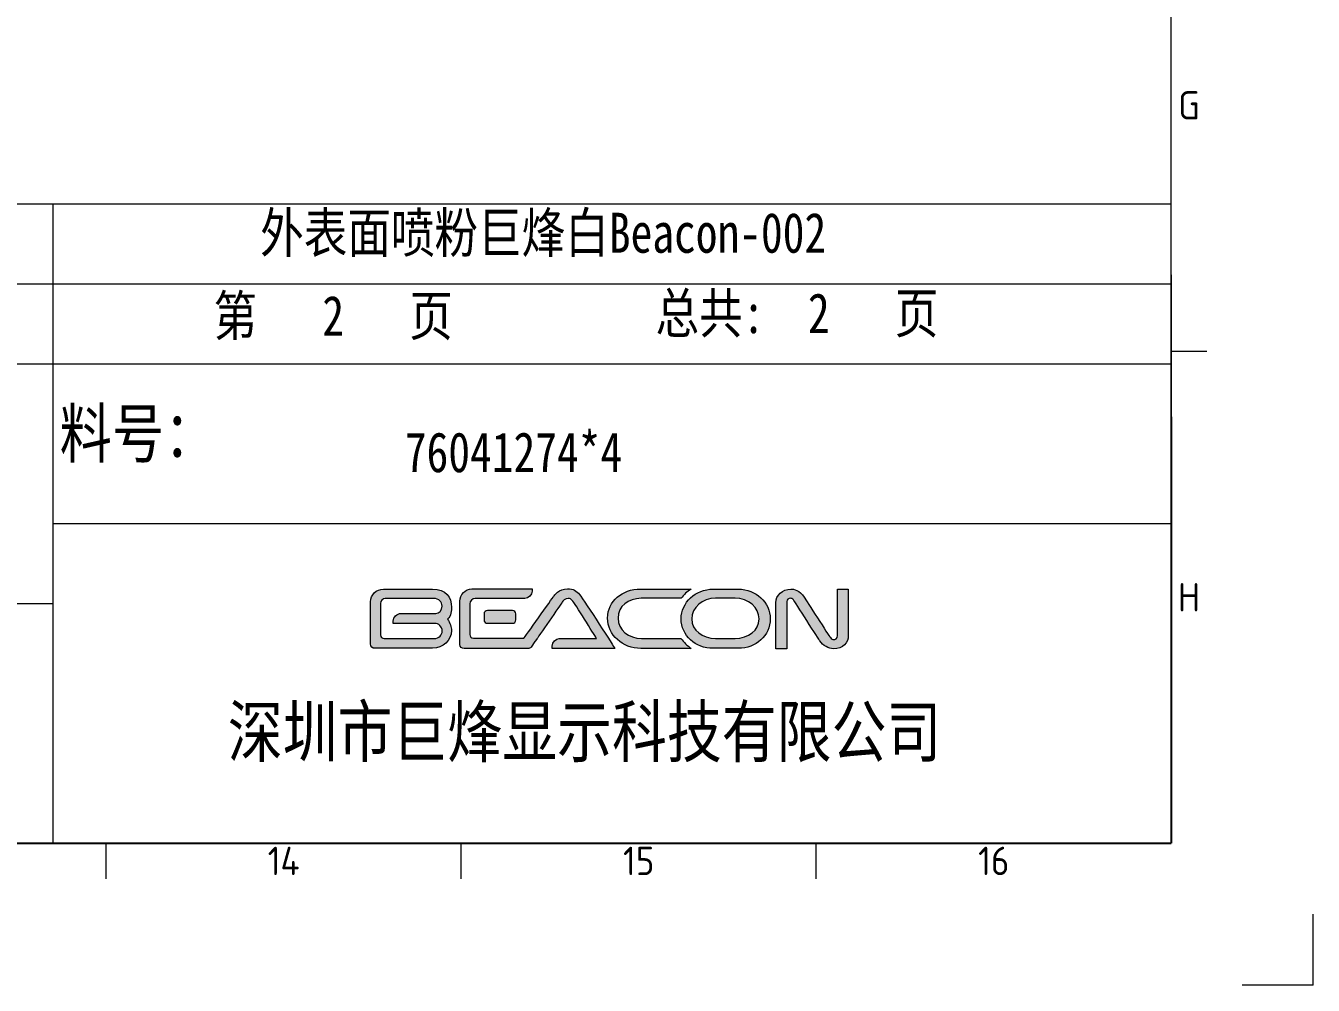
# Model space of a CAD drawing. Header units: inches. Extents: x 15988 to 16924, y -985 to -323.
# Drawn here: x 16722.3 to 16924.3, y -984.9 to -834.4 of the extents above; entities that cross this region are included whole.
import ezdxf
from ezdxf.enums import TextEntityAlignment as Align

# ---------------------------------------------------------------- set-up
doc = ezdxf.new("R2010")
doc.units = ezdxf.units.IN
doc.header["$MEASUREMENT"] = 0
doc.layers.add('DIM', color=1, linetype='Continuous', lineweight=5)
for name, color, linetype in [('图框', 7, 'Continuous'), ('明细栏', 4, 'Continuous'), ('注释', 5, 'Continuous')]:
    doc.layers.add(name, color=color, linetype=linetype)
doc.styles.add('ISO Proportional', font='isocp.shx')
doc.styles.add('图框', font='complex.shx', dxfattribs={"width": 0.8})
doc.styles.add('汉字专用', font='', dxfattribs={"width": 0.8})
doc.styles.get('汉字专用').set_extended_font_data('SimSun')

# ---------------------------------------------------------------- blocks, each defined once
blk = doc.blocks.new('A$C168412EF')
at = {"layer": 'DIM'}
h = blk.add_hatch(color=0, dxfattribs=at)
edge = h.paths.add_edge_path(flags=16)
edge.add_spline(control_points=[(826.733, 301.068), (826.733, 301.068), (823.74, 301.068), (823.74, 301.068), (823.627, 301.068), (823.522, 301.165), (823.522, 301.292), (823.522, 301.292), (823.522, 303.183), (823.522, 303.183), (823.522, 303.331), (823.674, 303.482), (823.814, 303.482), (823.814, 303.482), (826.733, 303.482), (826.733, 303.482), (827.048, 303.482), (827.234, 303.261), (827.234, 303.021), (827.234, 302.771), (827.034, 302.582), (826.852, 302.582), (826.852, 302.582), (824.768, 302.582), (824.768, 302.582), (824.512, 302.582), (824.305, 302.376), (824.298, 302.119), (824.298, 302.119), (824.297, 302.119), (824.297, 302.119), (824.297, 302.119), (824.297, 301.984), (824.297, 301.984), (824.297, 301.984), (826.784, 301.984), (826.784, 301.984), (827.036, 301.984), (827.24, 301.78), (827.24, 301.528), (827.24, 301.284), (827.066, 301.068), (826.733, 301.068)], knot_values=[0, 0, 0, 0, 1, 1, 1, 2, 2, 2, 3, 3, 3, 4, 4, 4, 5, 5, 5, 6, 6, 6, 7, 7, 7, 8, 8, 8, 9, 9, 9, 10, 10, 10, 11, 11, 11, 12, 12, 12, 13, 13, 13, 14, 14, 14, 14], degree=3, periodic=0)
edge = h.paths.add_edge_path()
edge.add_spline(control_points=[(827.799, 302.95), (827.799, 303.545), (827.466, 304.047), (826.663, 304.047), (826.663, 304.047), (823.699, 304.047), (823.699, 304.047), (823.271, 304.047), (822.934, 303.695), (822.924, 303.283), (822.924, 303.283), (822.923, 300.99), (822.923, 300.745), (822.923, 300.57), (823.06, 300.483), (823.189, 300.483), (823.282, 300.483), (826.663, 300.483), (826.663, 300.483), (827.28, 300.483), (827.799, 300.959), (827.799, 301.554), (827.799, 301.758), (827.728, 302.021), (827.561, 302.235), (827.799, 302.425), (827.799, 302.776), (827.799, 302.95)], knot_values=[0, 0, 0, 0, 1, 1, 1, 2, 2, 2, 3, 3, 3, 4, 4, 4, 5, 5, 5, 6, 6, 6, 7, 7, 7, 8, 8, 8, 9, 9, 9, 9], degree=3, periodic=0)
h = blk.add_hatch(color=0, dxfattribs=at)
edge = h.paths.add_edge_path()
edge.add_spline(control_points=[(834.79, 304.068), (834.262, 304.068), (833.983, 303.656), (833.946, 303.604), (833.91, 303.552), (832.159, 301.087), (832.159, 301.087), (832.159, 301.087), (829.118, 301.087), (829.118, 301.087), (828.992, 301.087), (828.899, 301.198), (828.897, 301.316), (828.897, 301.316), (828.898, 303.151), (828.898, 303.151), (828.898, 303.335), (829.051, 303.488), (829.23, 303.488), (829.23, 303.488), (832.206, 303.488), (832.206, 303.488), (832.445, 303.488), (832.639, 303.686), (832.646, 303.928), (832.646, 303.928), (832.646, 304.053), (832.646, 304.053), (832.646, 304.053), (829.027, 304.053), (829.027, 304.053), (828.628, 304.053), (828.307, 303.713), (828.297, 303.311), (828.297, 303.311), (828.297, 300.717), (828.297, 300.703), (828.297, 300.566), (828.425, 300.473), (828.555, 300.473), (828.555, 300.473), (832.447, 300.473), (832.447, 300.473), (832.611, 300.486), (832.618, 300.626), (832.928, 301.029), (832.928, 301.029), (834.418, 303.195), (834.462, 303.257), (834.502, 303.314), (834.648, 303.488), (834.816, 303.488), (834.93, 303.488), (835.012, 303.441), (835.093, 303.329), (835.385, 302.921), (836.527, 301.075), (836.527, 301.075), (836.527, 301.075), (834.273, 301.075), (834.273, 301.075), (834.09, 301.075), (833.852, 300.867), (833.852, 300.61), (833.852, 300.61), (833.852, 300.473), (833.852, 300.473), (833.852, 300.473), (837.632, 300.473), (837.632, 300.473), (837.632, 300.473), (835.828, 303.317), (835.503, 303.717), (835.333, 303.928), (835.119, 304.068), (834.79, 304.068)], knot_values=[0, 0, 0, 0, 1, 1, 1, 2, 2, 2, 3, 3, 3, 4, 4, 4, 5, 5, 5, 6, 6, 6, 7, 7, 7, 8, 8, 8, 9, 9, 9, 10, 10, 10, 11, 11, 11, 12, 12, 12, 13, 13, 13, 14, 14, 14, 15, 15, 15, 16, 16, 16, 17, 17, 17, 18, 18, 18, 19, 19, 19, 20, 20, 20, 21, 21, 21, 22, 22, 22, 23, 23, 23, 24, 24, 24, 25, 25, 25, 25], degree=3, periodic=0)
h = blk.add_hatch(color=0, dxfattribs=at)
edge = h.paths.add_edge_path()
edge.add_spline(control_points=[(841.612, 301.079), (841.612, 301.079), (839.229, 301.079), (839.229, 301.079), (838.457, 301.079), (837.827, 301.584), (837.827, 302.304), (837.827, 303.024), (838.435, 303.491), (839.207, 303.491), (839.207, 303.491), (841.616, 303.491), (841.616, 303.491), (841.778, 303.705), (841.981, 303.894), (842.216, 304.047), (842.216, 304.047), (839.169, 304.047), (839.169, 304.047), (838.077, 304.047), (837.194, 303.323), (837.194, 302.304), (837.194, 301.286), (838.102, 300.476), (839.194, 300.476), (839.194, 300.476), (842.229, 300.476), (842.229, 300.476), (841.994, 300.629), (841.775, 300.864), (841.612, 301.079)], knot_values=[0, 0, 0, 0, 1, 1, 1, 2, 2, 2, 3, 3, 3, 4, 4, 4, 5, 5, 5, 6, 6, 6, 7, 7, 7, 8, 8, 8, 9, 9, 9, 10, 10, 10, 10], degree=3, periodic=0)
edge = h.paths.add_edge_path()
edge.add_spline(control_points=[(851.024, 304.047), (851.024, 304.047), (851.024, 301.249), (851.024, 301.249), (851.024, 301.04), (850.91, 301.013), (850.796, 301.013), (850.751, 301.013), (850.678, 301.035), (850.602, 301.124), (850.526, 301.212), (849.139, 303.386), (849.032, 303.552), (848.746, 303.993), (848.423, 304.047), (848.216, 304.047), (847.723, 304.047), (847.32, 303.674), (847.32, 303.229), (847.32, 303.229), (847.32, 300.45), (847.32, 300.45), (847.32, 300.45), (847.979, 300.45), (847.979, 300.45), (847.979, 300.45), (847.979, 303.296), (847.979, 303.296), (847.979, 303.433), (848.095, 303.491), (848.204, 303.491), (848.244, 303.491), (848.325, 303.476), (848.378, 303.398), (848.41, 303.351), (849.97, 300.934), (849.97, 300.934), (850.152, 300.646), (850.508, 300.457), (850.788, 300.457), (851.37, 300.457), (851.683, 300.811), (851.683, 301.257), (851.683, 301.257), (851.683, 304.047), (851.683, 304.047), (851.683, 304.047), (851.024, 304.047), (851.024, 304.047)], knot_values=[0, 0, 0, 0, 1, 1, 1, 2, 2, 2, 3, 3, 3, 4, 4, 4, 5, 5, 5, 6, 6, 6, 7, 7, 7, 8, 8, 8, 9, 9, 9, 10, 10, 10, 11, 11, 11, 12, 12, 12, 13, 13, 13, 14, 14, 14, 15, 15, 15, 16, 16, 16, 16], degree=3, periodic=0)
edge = h.paths.add_edge_path(flags=16)
edge.add_spline(control_points=[(844.874, 301.079), (844.874, 301.079), (843.695, 301.079), (843.695, 301.079), (842.902, 301.079), (842.256, 301.561), (842.256, 302.25), (842.256, 302.939), (842.902, 303.501), (843.695, 303.501), (843.695, 303.501), (844.874, 303.501), (844.874, 303.501), (845.667, 303.501), (846.313, 302.939), (846.313, 302.25), (846.313, 301.561), (845.667, 301.079), (844.874, 301.079)], knot_values=[0, 0, 0, 0, 1, 1, 1, 2, 2, 2, 3, 3, 3, 4, 4, 4, 5, 5, 5, 6, 6, 6, 6], degree=3, periodic=0)
edge = h.paths.add_edge_path()
edge.add_spline(control_points=[(845.058, 304.047), (845.058, 304.047), (843.549, 304.047), (843.549, 304.047), (842.486, 304.047), (841.622, 303.241), (841.622, 302.25), (841.622, 301.26), (842.486, 300.483), (843.549, 300.483), (843.549, 300.483), (845.058, 300.483), (845.058, 300.483), (846.12, 300.483), (846.985, 301.26), (846.985, 302.25), (846.985, 303.241), (846.12, 304.047), (845.058, 304.047)], knot_values=[0, 0, 0, 0, 1, 1, 1, 2, 2, 2, 3, 3, 3, 4, 4, 4, 5, 5, 5, 6, 6, 6, 6], degree=3, periodic=0)
h = blk.add_hatch(color=4, dxfattribs=at)
edge = h.paths.add_edge_path()
edge.add_spline(control_points=[(831.669, 302.189), (831.669, 302.077), (831.579, 301.987), (831.467, 301.987), (831.467, 301.987), (829.96, 301.987), (829.96, 301.987), (829.848, 301.987), (829.758, 302.077), (829.758, 302.189), (829.758, 302.189), (829.758, 302.552), (829.758, 302.552), (829.758, 302.663), (829.848, 302.754), (829.96, 302.754), (829.96, 302.754), (831.467, 302.754), (831.467, 302.754), (831.579, 302.754), (831.669, 302.663), (831.669, 302.552), (831.669, 302.552), (831.669, 302.189), (831.669, 302.189)], knot_values=[0, 0, 0, 0, 1, 1, 1, 2, 2, 2, 3, 3, 3, 4, 4, 4, 5, 5, 5, 6, 6, 6, 7, 7, 7, 8, 8, 8, 8], degree=3, periodic=0)
at = {"layer": '注释', "lineweight": 0}
for points, knots in [([(827.799, 302.95), (827.799, 303.545), (827.466, 304.047), (826.663, 304.047), (826.663, 304.047), (823.699, 304.047), (823.699, 304.047), (823.271, 304.047), (822.934, 303.695), (822.924, 303.283), (822.924, 303.283), (822.923, 300.99), (822.923, 300.745), (822.923, 300.57), (823.06, 300.483), (823.189, 300.483), (823.282, 300.483), (826.663, 300.483), (826.663, 300.483), (827.28, 300.483), (827.799, 300.959), (827.799, 301.554), (827.799, 301.758), (827.728, 302.021), (827.561, 302.235), (827.799, 302.425), (827.799, 302.776), (827.799, 302.95)], [0, 0, 0, 0, 1, 1, 1, 2, 2, 2, 3, 3, 3, 4, 4, 4, 5, 5, 5, 6, 6, 6, 7, 7, 7, 8, 8, 8, 9, 9, 9, 9]), ([(834.79, 304.068), (834.262, 304.068), (833.983, 303.656), (833.946, 303.604), (833.91, 303.552), (832.159, 301.087), (832.159, 301.087), (832.159, 301.087), (829.118, 301.087), (829.118, 301.087), (828.992, 301.087), (828.899, 301.198), (828.897, 301.316), (828.897, 301.316), (828.898, 303.151), (828.898, 303.151), (828.898, 303.335), (829.051, 303.488), (829.23, 303.488), (829.23, 303.488), (832.206, 303.488), (832.206, 303.488), (832.445, 303.488), (832.639, 303.686), (832.646, 303.928), (832.646, 303.928), (832.646, 304.053), (832.646, 304.053), (832.646, 304.053), (829.027, 304.053), (829.027, 304.053), (828.628, 304.053), (828.307, 303.713), (828.297, 303.311), (828.297, 303.311), (828.297, 300.717), (828.297, 300.703), (828.297, 300.566), (828.425, 300.473), (828.555, 300.473), (828.555, 300.473), (832.447, 300.473), (832.447, 300.473), (832.611, 300.486), (832.618, 300.626), (832.928, 301.029), (832.928, 301.029), (834.418, 303.195), (834.462, 303.257), (834.502, 303.314), (834.648, 303.488), (834.816, 303.488), (834.93, 303.488), (835.012, 303.441), (835.093, 303.329), (835.385, 302.921), (836.527, 301.075), (836.527, 301.075), (836.527, 301.075), (834.273, 301.075), (834.273, 301.075), (834.09, 301.075), (833.852, 300.867), (833.852, 300.61), (833.852, 300.61), (833.852, 300.473), (833.852, 300.473), (833.852, 300.473), (837.632, 300.473), (837.632, 300.473), (837.632, 300.473), (835.828, 303.317), (835.503, 303.717), (835.333, 303.928), (835.119, 304.068), (834.79, 304.068)], [0, 0, 0, 0, 1, 1, 1, 2, 2, 2, 3, 3, 3, 4, 4, 4, 5, 5, 5, 6, 6, 6, 7, 7, 7, 8, 8, 8, 9, 9, 9, 10, 10, 10, 11, 11, 11, 12, 12, 12, 13, 13, 13, 14, 14, 14, 15, 15, 15, 16, 16, 16, 17, 17, 17, 18, 18, 18, 19, 19, 19, 20, 20, 20, 21, 21, 21, 22, 22, 22, 23, 23, 23, 24, 24, 24, 25, 25, 25, 25]), ([(841.612, 301.079), (841.612, 301.079), (839.229, 301.079), (839.229, 301.079), (838.457, 301.079), (837.827, 301.584), (837.827, 302.304), (837.827, 303.024), (838.435, 303.491), (839.207, 303.491), (839.207, 303.491), (841.616, 303.491), (841.616, 303.491), (841.778, 303.705), (841.981, 303.894), (842.216, 304.047), (842.216, 304.047), (839.169, 304.047), (839.169, 304.047), (838.077, 304.047), (837.194, 303.323), (837.194, 302.304), (837.194, 301.286), (838.102, 300.476), (839.194, 300.476), (839.194, 300.476), (842.229, 300.476), (842.229, 300.476), (841.994, 300.629), (841.775, 300.864), (841.612, 301.079)], [0, 0, 0, 0, 1, 1, 1, 2, 2, 2, 3, 3, 3, 4, 4, 4, 5, 5, 5, 6, 6, 6, 7, 7, 7, 8, 8, 8, 9, 9, 9, 10, 10, 10, 10]), ([(845.058, 304.047), (845.058, 304.047), (843.549, 304.047), (843.549, 304.047), (842.486, 304.047), (841.622, 303.241), (841.622, 302.25), (841.622, 301.26), (842.486, 300.483), (843.549, 300.483), (843.549, 300.483), (845.058, 300.483), (845.058, 300.483), (846.12, 300.483), (846.985, 301.26), (846.985, 302.25), (846.985, 303.241), (846.12, 304.047), (845.058, 304.047)], [0, 0, 0, 0, 1, 1, 1, 2, 2, 2, 3, 3, 3, 4, 4, 4, 5, 5, 5, 6, 6, 6, 6]), ([(826.733, 301.068), (826.733, 301.068), (823.74, 301.068), (823.74, 301.068), (823.627, 301.068), (823.522, 301.165), (823.522, 301.292), (823.522, 301.292), (823.522, 303.183), (823.522, 303.183), (823.522, 303.331), (823.674, 303.482), (823.814, 303.482), (823.814, 303.482), (826.733, 303.482), (826.733, 303.482), (827.048, 303.482), (827.234, 303.261), (827.234, 303.021), (827.234, 302.771), (827.034, 302.582), (826.852, 302.582), (826.852, 302.582), (824.768, 302.582), (824.768, 302.582), (824.512, 302.582), (824.305, 302.376), (824.298, 302.119), (824.298, 302.119), (824.297, 302.119), (824.297, 302.119), (824.297, 302.119), (824.297, 301.984), (824.297, 301.984), (824.297, 301.984), (826.784, 301.984), (826.784, 301.984), (827.036, 301.984), (827.24, 301.78), (827.24, 301.528), (827.24, 301.284), (827.066, 301.068), (826.733, 301.068)], [0, 0, 0, 0, 1, 1, 1, 2, 2, 2, 3, 3, 3, 4, 4, 4, 5, 5, 5, 6, 6, 6, 7, 7, 7, 8, 8, 8, 9, 9, 9, 10, 10, 10, 11, 11, 11, 12, 12, 12, 13, 13, 13, 14, 14, 14, 14]), ([(844.874, 301.079), (844.874, 301.079), (843.695, 301.079), (843.695, 301.079), (842.902, 301.079), (842.256, 301.561), (842.256, 302.25), (842.256, 302.939), (842.902, 303.501), (843.695, 303.501), (843.695, 303.501), (844.874, 303.501), (844.874, 303.501), (845.667, 303.501), (846.313, 302.939), (846.313, 302.25), (846.313, 301.561), (845.667, 301.079), (844.874, 301.079)], [0, 0, 0, 0, 1, 1, 1, 2, 2, 2, 3, 3, 3, 4, 4, 4, 5, 5, 5, 6, 6, 6, 6])]:
    blk.add_open_spline(points, degree=3, knots=knots, dxfattribs=at)
at = {"layer": '注释', "color": 0, "lineweight": 0}
blk.add_open_spline([(851.024, 304.047), (851.024, 304.047), (851.024, 301.249), (851.024, 301.249), (851.024, 301.04), (850.91, 301.013), (850.796, 301.013), (850.751, 301.013), (850.678, 301.035), (850.602, 301.124), (850.526, 301.212), (849.139, 303.386), (849.032, 303.552), (848.746, 303.993), (848.423, 304.047), (848.216, 304.047), (847.723, 304.047), (847.32, 303.674), (847.32, 303.229), (847.32, 303.229), (847.32, 300.45), (847.32, 300.45), (847.32, 300.45), (847.979, 300.45), (847.979, 300.45), (847.979, 300.45), (847.979, 303.296), (847.979, 303.296), (847.979, 303.433), (848.095, 303.491), (848.204, 303.491), (848.244, 303.491), (848.325, 303.476), (848.378, 303.398), (848.41, 303.351), (849.97, 300.934), (849.97, 300.934), (850.152, 300.646), (850.508, 300.457), (850.788, 300.457), (851.37, 300.457), (851.683, 300.811), (851.683, 301.257), (851.683, 301.257), (851.683, 304.047), (851.683, 304.047), (851.683, 304.047), (851.024, 304.047), (851.024, 304.047)], degree=3, knots=[0, 0, 0, 0, 1, 1, 1, 2, 2, 2, 3, 3, 3, 4, 4, 4, 5, 5, 5, 6, 6, 6, 7, 7, 7, 8, 8, 8, 9, 9, 9, 10, 10, 10, 11, 11, 11, 12, 12, 12, 13, 13, 13, 14, 14, 14, 15, 15, 15, 16, 16, 16, 16], dxfattribs=at)
at = {"layer": '注释', "color": 4, "lineweight": 0}
blk.add_open_spline([(831.669, 302.189), (831.669, 302.077), (831.579, 301.987), (831.467, 301.987), (831.467, 301.987), (829.96, 301.987), (829.96, 301.987), (829.848, 301.987), (829.758, 302.077), (829.758, 302.189), (829.758, 302.189), (829.758, 302.552), (829.758, 302.552), (829.758, 302.663), (829.848, 302.754), (829.96, 302.754), (829.96, 302.754), (831.467, 302.754), (831.467, 302.754), (831.579, 302.754), (831.669, 302.663), (831.669, 302.552), (831.669, 302.552), (831.669, 302.189), (831.669, 302.189)], degree=3, knots=[0, 0, 0, 0, 1, 1, 1, 2, 2, 2, 3, 3, 3, 4, 4, 4, 5, 5, 5, 6, 6, 6, 7, 7, 7, 8, 8, 8, 8], dxfattribs=at)
blk = doc.blocks.new('A$C7B1938C3')
at = {"xscale": 1.299999999999955, "yscale": 1.299999999999955, "zscale": 1.299999999999955}
blk.add_blockref('A$C168412EF', (-235.58, -90.89), dxfattribs=at)
at = {"insert": (823.06, 301.75), "char_height": 3.9352, "width": 72.8194, "attachment_point": 1, "style": '图框'}
blk.add_mtext('{\\fSimSun|b0|i0|c134|p2;       \\P深圳市巨烽显示科技有限公司}', dxfattribs=at)

msp = doc.modelspace()

# ---------------------------------------------------------------- linework, layer by layer
at = {"layer": '图框', "color": 7, "lineweight": 9}
for p, q in [((16902, -962.59), (16902, -345.65)), ((16902, -873.5), (16902, -962.59)), ((16902, -873.5), (16902, -962.59)), ((16902, -885.47), (16907.57, -885.47)), ((16010, -962.59), (16902, -962.59)), ((16679.28, -962.59), (16902, -962.59)), ((16679.28, -962.59), (16902, -962.59)), ((16734.96, -968.16), (16734.96, -962.59)), ((16790.64, -968.16), (16790.64, -962.59)), ((16846.32, -968.16), (16846.32, -962.59)), ((16924.27, -984.86), (16924.27, -973.73)), ((16924.27, -984.86), (16913.14, -984.86))]:
    msp.add_line(p, q, dxfattribs=at)
at = {"layer": '明细栏', "lineweight": 9}
for p, q in [((16584.62, -862.37), (16902, -862.37)), ((16726.61, -862.37), (16726.61, -887.42)), ((16425.93, -874.89), (16902, -874.89)), ((16551.21, -887.42), (16902, -887.42)), ((16726.61, -887.42), (16726.61, -962.59)), ((16726.61, -912.48), (16902, -912.48)), ((16551.21, -925.01), (16726.61, -925.01))]:
    msp.add_line(p, q, dxfattribs=at)
at = {"layer": '明细栏'}
for p in [(16902, -895.77), (16584.62, -962.59)]:
    msp.add_line(p, (16902, -962.59), dxfattribs=at)

# ---------------------------------------------------------------- block references
at = {"layer": '注释', "xscale": 2.004507647999617, "yscale": 2.004507647999617, "zscale": 2.004507647999617}
msp.add_blockref('A$C7B1938C3', (15104.21, -1532.87), dxfattribs=at)

# ---------------------------------------------------------------- texts
at = {"layer": '图框', "color": 7, "lineweight": 9, "style": 'ISO Proportional'}
for s, height, p in [('G', 4.45, (16904.79, -846.91)), ('H', 4.45, (16904.79, -924.03)), ('14', 4.454, (16762.8, -965.37)), ('15', 4.454, (16818.48, -965.37)), ('16', 4.454, (16874.16, -965.37))]:
    msp.add_text(s, height=height, dxfattribs=at).set_placement(p, align=Align.MIDDLE)
at = {"layer": '注释', "lineweight": -3, "attachment_point": 1, "style": '汉字专用'}
for s, insert, char_height, width in [('外表面喷粉巨烽白Beacon-002', (16759.11, -863.76), 6.2641, 128.0904), ('{\\fSimSun|b0|i0|c134|p54;第   2   页}', (16751.8, -876.77), 6.2641, 128.0904), ('{\\fSimSun|b0|i0|c134|p54;总共:  2   页}', (16821.12, -876.37), 6.2641, 128.0904), ('{\\fSimSun|b0|i0|c134|p54;料号：}', (16727.66, -894.6), 7.5169, 46.9885), ('76041274*4', (16781.8, -898.16), 6.264, 128.0904)]:
    msp.add_mtext(s, dxfattribs=dict(at, insert=insert, char_height=char_height, width=width))

doc.saveas('drawing.dxf')
